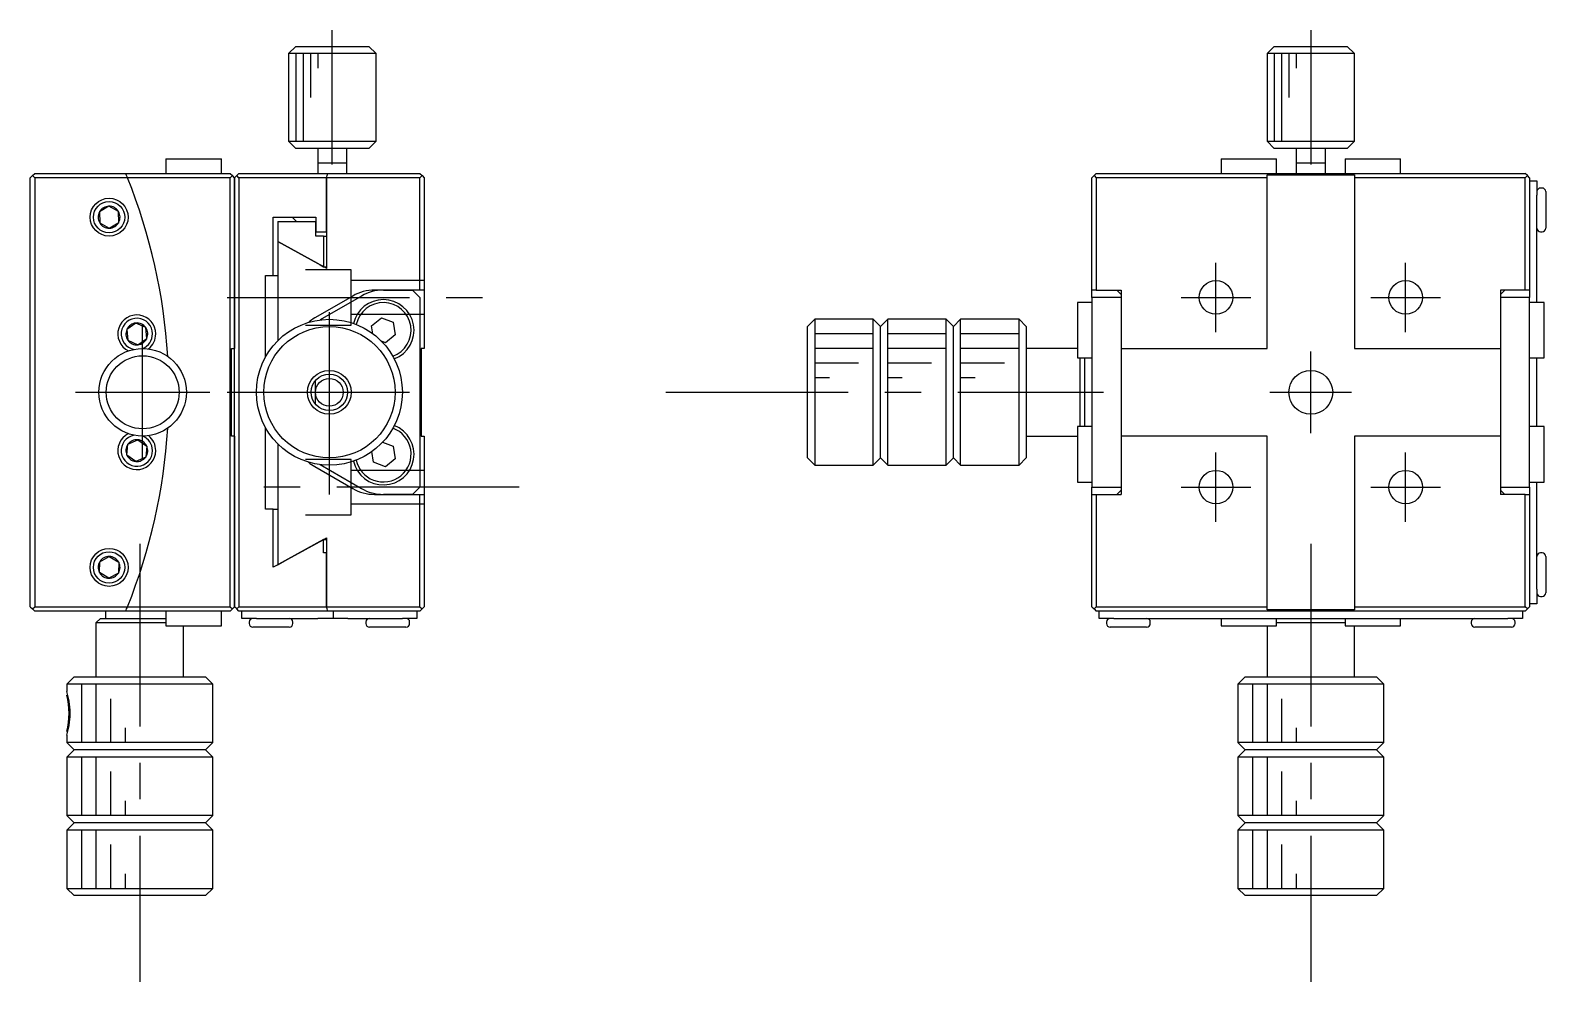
# Model space of a CAD drawing. Extents: x 121 to 369, y 0 to 182.
# Drawn here: x 265.5 to 369.4, y 69.5 to 134.7 of the extents above; entities that cross this region are included whole.
import ezdxf

# ---------------------------------------------------------------- set-up
doc = ezdxf.new("R2010")
doc.units = 0
doc.header["$LTSCALE"] = 10
doc.linetypes.add('CENTER', pattern=[2, 1.25, -0.25, 0.25, -0.25])
doc.linetypes.add('DASHED', pattern=[0.75, 0.5, -0.25])
doc.layers.get('0').update_dxf_attribs({"linetype": 'CONTINUOUS'})
doc.layers.add('CENTER', color=1, linetype='CENTER')

msp = doc.modelspace()

# ---------------------------------------------------------------- linework, layer by layer
at = {"color": 7, "linetype": 'CONTINUOUS'}
for p, q in [((283.691484, 133.605684), (283.191484, 133.105684)), ((289.191484, 133.105684), (283.191484, 133.105684)), ((283.191484, 133.105684), (283.191484, 127.105684)), ((283.691484, 133.605684), (288.691484, 133.605684)), ((289.191484, 133.105684), (288.691484, 133.605684)), ((289.191484, 127.105684), (289.191484, 133.105684)), ((350.758252, 133.605684), (350.258252, 133.105684)), ((355.170152, 133.105684), (350.258252, 133.105684)), ((350.258252, 133.105684), (350.258252, 127.105684)), ((350.758252, 133.605684), (354.851502, 133.605684)), ((354.851502, 133.605684), (355.758252, 133.605684)), ((356.258252, 133.105684), (355.170152, 133.105684)), ((356.258252, 133.105684), (355.758252, 133.605684)), ((356.258252, 127.105684), (356.258252, 133.105684)), ((283.191484, 127.105684), (283.879636, 127.105684)), ((283.191484, 127.105684), (283.691484, 126.605684)), ((283.879636, 127.105684), (289.191484, 127.105684)), ((288.691484, 126.605684), (289.191484, 127.105684)), ((350.258252, 127.105684), (356.258252, 127.105684)), ((350.258252, 127.105684), (350.758252, 126.605684)), ((355.758252, 126.605684), (356.258252, 127.105684)), ((274.791484, 125.897815), (276.04554, 125.897815)), ((274.791484, 125.897815), (274.791484, 124.897815)), ((276.04554, 125.897815), (278.591484, 125.897815)), ((278.591484, 124.897815), (278.591484, 125.897815)), ((284.264944, 126.605684), (283.691484, 126.605684)), ((288.691484, 126.605684), (284.264944, 126.605684)), ((285.191484, 126.605684), (285.191484, 125.605684)), ((287.191484, 125.600684), (287.191484, 126.605684)), ((347.108252, 125.897815), (350.908252, 125.897815)), ((347.108252, 125.897815), (347.108252, 124.897815)), ((355.758252, 126.605684), (350.758252, 126.605684)), ((350.908252, 124.897815), (350.908252, 125.897815)), ((352.258252, 126.605684), (352.258252, 125.605684)), ((354.258252, 125.605684), (354.258252, 126.605684)), ((355.608252, 125.897815), (359.408252, 125.897815)), ((355.608252, 125.897815), (355.608252, 124.897815)), ((359.408252, 124.897815), (359.408252, 125.897815)), ((265.491484, 124.597815), (265.641484, 124.747815)), ((265.641484, 124.747815), (265.791484, 124.897815)), ((265.791484, 124.597815), (265.641484, 124.747815)), ((265.791484, 124.897815), (272.032556, 124.897815)), ((272.032556, 124.897815), (279.191484, 124.897815)), ((279.191484, 124.897815), (279.341484, 124.747815)), ((279.341484, 124.747815), (279.191484, 124.597815)), ((279.491484, 124.597815), (279.341484, 124.747815)), ((279.491484, 124.597815), (279.641484, 124.747815)), ((279.641484, 124.747815), (279.791484, 124.897815)), ((279.791484, 124.597815), (279.641484, 124.747815)), ((279.791484, 124.897815), (285.891484, 124.897815)), ((286.191484, 125.605684), (285.191479, 125.605684)), ((285.191484, 125.610684), (285.191484, 125.605684)), ((285.191484, 125.605684), (285.191484, 125.600684)), ((285.191484, 125.605684), (285.191484, 124.897835)), ((285.891484, 124.897815), (292.191484, 124.897815)), ((287.191489, 125.605684), (286.191484, 125.605684)), ((287.191484, 124.897835), (287.191484, 125.610684)), ((292.191484, 124.897815), (292.341484, 124.747815)), ((292.341484, 124.747815), (292.191484, 124.597815)), ((292.341484, 124.747815), (292.491484, 124.597815)), ((338.408252, 124.747815), (338.258252, 124.597815)), ((338.558252, 124.897815), (338.408252, 124.747815)), ((338.408252, 124.747815), (338.558252, 124.597815)), ((338.558252, 124.897815), (367.958252, 124.897815)), ((350.258252, 124.797815), (356.258252, 124.797815)), ((350.258252, 124.597815), (350.258252, 124.797815)), ((354.258257, 125.605684), (352.258247, 125.605684)), ((352.258252, 125.610684), (352.258252, 125.605684)), ((352.258252, 125.605684), (352.258252, 124.897835)), ((352.258252, 125.605684), (352.258252, 125.600684)), ((354.258252, 125.605684), (354.258252, 125.610684)), ((354.258252, 124.897835), (354.258252, 125.605684)), ((354.258252, 125.600684), (354.258252, 125.605684)), ((356.258252, 124.797815), (356.258252, 124.597815)), ((368.108252, 124.747815), (367.958252, 124.897815)), ((367.958252, 124.597815), (368.108252, 124.747815)), ((368.258252, 124.597815), (368.108252, 124.747815)), ((265.491484, 95.197815), (265.491484, 124.597815)), ((272.154271, 124.597815), (265.791484, 124.597815)), ((265.791484, 124.597815), (265.791484, 95.197815)), ((279.191484, 124.597815), (272.154271, 124.597815)), ((279.191484, 95.197815), (279.191484, 124.597815)), ((279.491484, 112.897815), (279.491484, 124.597815)), ((279.491484, 124.597815), (279.491484, 112.897815)), ((285.803013, 124.597815), (279.791484, 124.597815)), ((279.791484, 124.597815), (279.791484, 95.197815)), ((285.803013, 120.897815), (285.803013, 124.597815)), ((292.191484, 124.597815), (285.803013, 124.597815)), ((285.803013, 124.597815), (285.803013, 120.897815)), ((292.191484, 116.897815), (292.191484, 124.597815)), ((292.491484, 124.597815), (292.491484, 116.897815)), ((338.258252, 116.897815), (338.258252, 124.597815)), ((338.558252, 124.597815), (338.558252, 116.897815)), ((350.258252, 124.597815), (338.558252, 124.597815)), ((350.258252, 112.897815), (350.258252, 124.597815)), ((356.258252, 124.597815), (356.258252, 112.897815)), ((367.958252, 124.597815), (356.258252, 124.597815)), ((367.958252, 116.897815), (367.958252, 124.597815)), ((368.258252, 124.597815), (368.258252, 116.897815)), ((368.258252, 124.397815), (368.758252, 124.397815)), ((368.758252, 124.397815), (368.758252, 123.397815)), ((369.108252, 123.897815), (369.008252, 123.897815)), ((369.358252, 123.647815), (369.358252, 121.147815)), ((270.87509, 122.647636), (270.234026, 122.259717)), ((271.532651, 122.286923), (270.876529, 122.647944)), ((368.758252, 116.047815), (368.758252, 123.397815)), ((270.233923, 122.258529), (270.249331, 121.5098)), ((270.907877, 121.147994), (271.548591, 121.535702)), ((271.549044, 121.537102), (271.533636, 122.285831)), ((282.139099, 117.897815), (282.139099, 121.897815)), ((282.139099, 121.897815), (283.191489, 121.897815)), ((282.454128, 121.605684), (282.454128, 120.237735)), ((282.454128, 121.605684), (285.072125, 121.605684)), ((283.191489, 121.897815), (284.491484, 121.897815)), ((283.449352, 121.897815), (283.741484, 121.605684)), ((284.491484, 121.897815), (285.072125, 121.897815)), ((285.072125, 121.897815), (285.072125, 121.605684)), ((285.072125, 121.605684), (285.072125, 120.897815)), ((285.072125, 120.897815), (285.072125, 121.605684)), ((270.250316, 121.508708), (270.906439, 121.147687)), ((285.072125, 120.897815), (285.803013, 120.897815)), ((285.072125, 120.605684), (285.072125, 120.897815)), ((285.594278, 120.605684), (285.072125, 120.605684)), ((285.594278, 120.605684), (285.594278, 118.505684)), ((285.594278, 120.605684), (285.803013, 120.605684)), ((285.803013, 120.897815), (285.803013, 118.390214)), ((369.008252, 120.897815), (369.108252, 120.897815)), ((282.454128, 120.237735), (282.454128, 113.431527)), ((285.20816, 118.719175), (282.454128, 120.237735)), ((282.454128, 120.237735), (285.20816, 118.719175)), ((285.351244, 118.640077), (285.20816, 118.719175)), ((285.20816, 118.719175), (285.351244, 118.640077)), ((285.67337, 118.461936), (285.351244, 118.640077)), ((285.351244, 118.640077), (285.594278, 118.505684)), ((285.594278, 118.505684), (285.803013, 118.505684)), ((285.803013, 118.390214), (285.67337, 118.461936)), ((281.613604, 117.897815), (282.139099, 117.897815)), ((281.613604, 112.313218), (281.613604, 117.897815)), ((282.139099, 117.897815), (282.454128, 117.897815)), ((287.591484, 116.495891), (284.991484, 114.994781)), ((288.191484, 116.495891), (285.35253, 114.856821)), ((289.691484, 116.897815), (289.091484, 116.897815)), ((289.691484, 116.897815), (291.691484, 116.897815)), ((291.691484, 116.897815), (289.691484, 116.897815)), ((292.191484, 116.397815), (291.691484, 116.897815)), ((292.191484, 116.897815), (291.691484, 116.897815)), ((292.491484, 116.897815), (292.191484, 116.897815)), ((292.191484, 116.397815), (292.191484, 103.397815)), ((292.491484, 116.897815), (292.491484, 112.897815)), ((338.258252, 116.397815), (338.258252, 116.897815)), ((338.558252, 116.897815), (338.258252, 116.897815)), ((338.258252, 116.397815), (338.258252, 103.397815)), ((340.258252, 116.397815), (338.258252, 116.397815)), ((338.558252, 116.897815), (340.258252, 116.897815)), ((340.258252, 116.597815), (339.958252, 116.897815)), ((340.258252, 116.897815), (340.258252, 112.897815)), ((366.558252, 116.897815), (366.258252, 116.597815)), ((367.958252, 116.897815), (366.258252, 116.897815)), ((366.258252, 116.897815), (366.258252, 112.897815)), ((368.258252, 116.397815), (366.258252, 116.397815)), ((368.258252, 116.897815), (367.958252, 116.897815)), ((368.258252, 116.897815), (368.258252, 116.397815)), ((368.258252, 103.397815), (368.258252, 116.397815)), ((337.258252, 116.047815), (337.258252, 112.247815)), ((338.258252, 116.047815), (337.258252, 116.047815)), ((369.258252, 116.047815), (368.258252, 116.047815)), ((369.258252, 114.730101), (369.258252, 116.047815)), ((272.717542, 114.644161), (272.10817, 114.208146)), ((273.400868, 114.335024), (272.718953, 114.644579)), ((273.474809, 113.588677), (273.401934, 114.334011)), ((288.882548, 114.457046), (289.554818, 115.002989)), ((288.969272, 113.914378), (288.882548, 114.457046)), ((289.554818, 115.002989), (290.363753, 114.693758)), ((290.363753, 114.693758), (290.500419, 113.838584)), ((319.258252, 114.897815), (318.758252, 114.397815)), ((318.758252, 109.897815), (318.758252, 114.397815)), ((319.258252, 114.897815), (319.258252, 109.897815)), ((323.258252, 114.897815), (319.258252, 114.897815)), ((323.258252, 109.897815), (323.258252, 114.897815)), ((323.758252, 114.397815), (323.258252, 114.897815)), ((324.258252, 114.897815), (323.758252, 114.397815)), ((323.758252, 109.897815), (323.758252, 114.397815)), ((324.258252, 109.897815), (324.258252, 114.897815)), ((328.258252, 114.897815), (324.258252, 114.897815)), ((328.258252, 109.897815), (328.258252, 114.897815)), ((328.758252, 114.397815), (328.258252, 114.897815)), ((329.258252, 114.897815), (328.758252, 114.397815)), ((328.758252, 109.897815), (328.758252, 114.397815)), ((329.258252, 109.897815), (329.258252, 114.897815)), ((333.258252, 114.897815), (329.258252, 114.897815)), ((333.258252, 104.897815), (333.258252, 114.897815)), ((333.758252, 114.397815), (333.258252, 114.897815)), ((333.758252, 114.397815), (333.758252, 105.397815)), ((369.258252, 112.247815), (369.258252, 114.730101)), ((272.108158, 114.206953), (272.181033, 113.46162)), ((272.1821, 113.460607), (272.864015, 113.151052)), ((272.865425, 113.151469), (273.474465, 113.587247)), ((289.828149, 113.292641), (289.567684, 113.392209)), ((290.500419, 113.838584), (289.828149, 113.292641)), ((279.291484, 112.897815), (279.491484, 112.897815)), ((279.291484, 106.897815), (279.291484, 112.897815)), ((279.491484, 106.897815), (279.491484, 112.897815)), ((292.291484, 112.897815), (292.291484, 106.897815)), ((292.491484, 112.897815), (292.291484, 112.897815)), ((337.258252, 112.897815), (333.758252, 112.897815)), ((337.258252, 112.247815), (338.258252, 112.247815)), ((337.458252, 107.547815), (337.458252, 112.247815)), ((337.758252, 112.247815), (337.758252, 107.547815)), ((340.258252, 112.897815), (350.258252, 112.897815)), ((340.258252, 112.897815), (340.258252, 106.897815)), ((356.258252, 112.897815), (366.258252, 112.897815)), ((366.258252, 112.897815), (366.258252, 106.897815)), ((368.258252, 112.247815), (369.258252, 112.247815)), ((368.758252, 107.547815), (368.758252, 112.247815)), ((285.041484, 109.897815), (285.041484, 110.710219)), ((285.041484, 109.085411), (285.041484, 109.897815)), ((318.758252, 105.397815), (318.758252, 109.897815)), ((319.258252, 109.897815), (319.258252, 104.897815)), ((323.258252, 104.897815), (323.258252, 109.897815)), ((323.758252, 105.397815), (323.758252, 109.897815)), ((324.258252, 104.897815), (324.258252, 109.897815)), ((328.258252, 104.897815), (328.258252, 109.897815)), ((328.758252, 105.397815), (328.758252, 109.897815)), ((329.258252, 104.897815), (329.258252, 109.897815)), ((281.613604, 101.897815), (281.613604, 107.482412)), ((337.258252, 107.547815), (337.258252, 103.747815)), ((338.258252, 107.547815), (337.258252, 107.547815)), ((369.258252, 107.547815), (368.258252, 107.547815)), ((369.258252, 106.230101), (369.258252, 107.547815)), ((272.108158, 105.588677), (272.181033, 106.334011)), ((272.1821, 106.335024), (272.864015, 106.644579)), ((272.865425, 106.644161), (273.474465, 106.208383)), ((273.474809, 106.206953), (273.401934, 105.46162)), ((279.491484, 106.897815), (279.291484, 106.897815)), ((279.491484, 95.197815), (279.491484, 106.897815)), ((279.491484, 106.897815), (279.491484, 95.197815)), ((282.454128, 106.364104), (282.454128, 98.076896)), ((289.634081, 106.47269), (290.363753, 106.193758)), ((290.363753, 106.193758), (290.500419, 105.338584)), ((292.291484, 106.897815), (292.491484, 106.897815)), ((292.491484, 106.897815), (292.491484, 102.897815)), ((333.758252, 106.897815), (337.258252, 106.897815)), ((350.258252, 106.897815), (340.258252, 106.897815)), ((340.258252, 106.897815), (340.258252, 102.897815)), ((350.258252, 95.197815), (350.258252, 106.897815)), ((356.258252, 106.897815), (356.258252, 95.197815)), ((366.258252, 106.897815), (356.258252, 106.897815)), ((366.258252, 106.897815), (366.258252, 102.897815)), ((369.258252, 103.747815), (369.258252, 106.230101)), ((272.717542, 105.151469), (272.10817, 105.587485)), ((273.400868, 105.460607), (272.718953, 105.151052)), ((285.35253, 104.938809), (288.191484, 103.299739)), ((289.019214, 105.101872), (288.902443, 105.832558)), ((289.828149, 104.792641), (289.019214, 105.101872)), ((290.500419, 105.338584), (289.828149, 104.792641)), ((318.758252, 105.397815), (319.258252, 104.897815)), ((323.258252, 104.897815), (323.758252, 105.397815)), ((323.758252, 105.397815), (324.258252, 104.897815)), ((328.258252, 104.897815), (328.758252, 105.397815)), ((328.758252, 105.397815), (329.258252, 104.897815)), ((333.258252, 104.897815), (333.758252, 105.397815)), ((284.991484, 104.80085), (287.591484, 103.299739)), ((319.258252, 104.897815), (323.258252, 104.897815)), ((324.258252, 104.897815), (328.258252, 104.897815)), ((329.258252, 104.897815), (333.258252, 104.897815)), ((289.091484, 102.897815), (289.691484, 102.897815)), ((291.691484, 102.897815), (289.691484, 102.897815)), ((289.691484, 102.897815), (291.691484, 102.897815)), ((291.691484, 102.897815), (292.191484, 103.397815)), ((291.691484, 102.897815), (292.191484, 102.897815)), ((292.191484, 95.197815), (292.191484, 102.897815)), ((292.191484, 102.897815), (292.491484, 102.897815)), ((292.491484, 102.897815), (292.491484, 95.197815)), ((337.258252, 103.747815), (338.258252, 103.747815)), ((338.258252, 102.897815), (338.258252, 103.397815)), ((338.258252, 103.397815), (340.258252, 103.397815)), ((338.258252, 102.897815), (338.558252, 102.897815)), ((338.258252, 95.197815), (338.258252, 102.897815)), ((338.558252, 102.897815), (338.558252, 95.197815)), ((338.558252, 102.897815), (340.258252, 102.897815)), ((339.958252, 102.897815), (340.258252, 103.197815)), ((366.258252, 103.397815), (368.258252, 103.397815)), ((366.258252, 103.197815), (366.558252, 102.897815)), ((367.958252, 102.897815), (366.258252, 102.897815)), ((367.958252, 95.197815), (367.958252, 102.897815)), ((367.958252, 102.897815), (368.258252, 102.897815)), ((368.258252, 103.747815), (369.258252, 103.747815)), ((368.258252, 103.397815), (368.258252, 102.897815)), ((368.258252, 102.897815), (368.258252, 95.197815)), ((368.758252, 96.397815), (368.758252, 103.747815)), ((282.139099, 101.897815), (281.613604, 101.897815)), ((282.139099, 97.903714), (282.139099, 101.897815)), ((282.139099, 101.897815), (282.454128, 101.897815)), ((285.594278, 99.80897), (283.135781, 98.452061)), ((283.13579, 98.452044), (285.56503, 99.792771)), ((285.56503, 99.792771), (285.634693, 99.831301)), ((285.594278, 98.897815), (285.594278, 99.80897)), ((285.594278, 99.80897), (285.803013, 99.80897)), ((285.634693, 99.831301), (285.681793, 99.857354)), ((285.681793, 99.857354), (285.803013, 99.924417)), ((285.803013, 99.924417), (285.803013, 98.897815)), ((285.803013, 98.897815), (285.594278, 98.897815)), ((285.803013, 95.197815), (285.803013, 98.897815)), ((285.803013, 98.897815), (285.803013, 95.197815)), ((369.108252, 98.897815), (369.008252, 98.897815)), ((270.233923, 97.537102), (270.249331, 98.285831)), ((270.250316, 98.286923), (270.906439, 98.647944)), ((270.907877, 98.647636), (271.548591, 98.259928)), ((271.549044, 98.258529), (271.533636, 97.5098)), ((282.366495, 98.028726), (282.139099, 97.903714)), ((282.45427, 98.076997), (282.366495, 98.028726)), ((282.454128, 98.076896), (283.13579, 98.452044)), ((282.533397, 98.120518), (282.45427, 98.076997)), ((283.135781, 98.452061), (282.533397, 98.120518)), ((369.358252, 98.647815), (369.358252, 96.147815)), ((270.87509, 97.147994), (270.234026, 97.535914)), ((271.532651, 97.508708), (270.876529, 97.147687)), ((368.758252, 96.397815), (368.758252, 95.397815)), ((369.008252, 95.897815), (369.108252, 95.897815)), ((265.491484, 95.197815), (265.641484, 95.047815)), ((265.641484, 95.047815), (265.791484, 95.197815)), ((265.791484, 94.897815), (265.641484, 95.047815)), ((265.791484, 95.197815), (272.154271, 95.197815)), ((272.032556, 94.897815), (265.791484, 94.897815)), ((270.641484, 94.897815), (270.641484, 94.397815)), ((279.191484, 94.897815), (272.032556, 94.897815)), ((272.154271, 95.197815), (279.191484, 95.197815)), ((274.791484, 94.897815), (274.791484, 93.897815)), ((278.591484, 93.897815), (278.591484, 94.897815)), ((279.191484, 95.197815), (279.341484, 95.047815)), ((279.341484, 95.047815), (279.191484, 94.897815)), ((279.341484, 95.047815), (279.491484, 95.197815)), ((279.641484, 95.047815), (279.491484, 95.197815)), ((279.641484, 95.047815), (279.791484, 95.197815)), ((279.791484, 94.897815), (279.641484, 95.047815)), ((279.791484, 95.197815), (285.803013, 95.197815)), ((285.891484, 94.897815), (279.791484, 94.897815)), ((279.991484, 94.397815), (279.991484, 94.897815)), ((285.803013, 95.197815), (292.191484, 95.197815)), ((292.191484, 94.897815), (285.891484, 94.897815)), ((286.2602, 94.897815), (286.2602, 94.397815)), ((291.991484, 94.897815), (291.991484, 94.397815)), ((292.191484, 95.197815), (292.341484, 95.047815)), ((292.341484, 95.047815), (292.191484, 94.897815)), ((292.491484, 95.197815), (292.341484, 95.047815)), ((338.258252, 95.197815), (338.408252, 95.047815)), ((338.558252, 95.197815), (338.408252, 95.047815)), ((338.408252, 95.047815), (338.558252, 94.897815)), ((338.558252, 95.197815), (350.258252, 95.197815)), ((367.958252, 94.897815), (338.558252, 94.897815)), ((338.758252, 94.397815), (338.758252, 94.897815)), ((350.258252, 94.997815), (350.258252, 95.197815)), ((356.258252, 94.997815), (350.258252, 94.997815)), ((356.258252, 95.197815), (356.258252, 94.997815)), ((356.258252, 95.197815), (367.958252, 95.197815)), ((367.758252, 94.897815), (367.758252, 94.397815)), ((368.108252, 95.047815), (367.958252, 95.197815)), ((367.958252, 94.897815), (368.108252, 95.047815)), ((368.108252, 95.047815), (368.258252, 95.197815)), ((368.758252, 95.397815), (368.258252, 95.397815)), ((270.291484, 94.397815), (269.991484, 94.097815)), ((269.991484, 94.097815), (269.991484, 90.397815)), ((274.791484, 94.097815), (269.991484, 94.097815)), ((270.291484, 94.397815), (274.791484, 94.397815)), ((274.791484, 93.897815), (276.04554, 93.897815)), ((275.991484, 90.397815), (275.991484, 93.897815)), ((276.04554, 93.897815), (278.591484, 93.897815)), ((280.991484, 94.397815), (279.991484, 94.397815)), ((280.491484, 94.147815), (280.491484, 94.047815)), ((280.790989, 93.797815), (280.741484, 93.797815)), ((283.241484, 93.797815), (280.790989, 93.797815)), ((280.991484, 94.397815), (285.190578, 94.397815)), ((283.491484, 94.047815), (283.491484, 94.147815)), ((286.155609, 94.397815), (285.190578, 94.397815)), ((286.202589, 94.397815), (286.155609, 94.397815)), ((286.2602, 94.397815), (286.202589, 94.397815)), ((287.2602, 94.397815), (286.2602, 94.397815)), ((287.2602, 94.397815), (290.991484, 94.397815)), ((288.491484, 94.147815), (288.491484, 94.047815)), ((288.790989, 93.797815), (288.741484, 93.797815)), ((291.241484, 93.797815), (288.790989, 93.797815)), ((291.991484, 94.397815), (290.991484, 94.397815)), ((291.491484, 94.047815), (291.491484, 94.147815)), ((339.758252, 94.397815), (338.758252, 94.397815)), ((339.258252, 94.147815), (339.258252, 94.047815)), ((342.008252, 93.797815), (339.508252, 93.797815)), ((339.758252, 94.397815), (366.758252, 94.397815)), ((342.258252, 94.047815), (342.258252, 94.147815)), ((347.108252, 94.397815), (347.108252, 93.897815)), ((347.108252, 93.897815), (350.908252, 93.897815)), ((350.258252, 93.897815), (350.258252, 90.397815)), ((350.908252, 93.897815), (350.908252, 94.397815)), ((355.608252, 94.097815), (350.908252, 94.097815)), ((355.608252, 94.397815), (355.608252, 93.897815)), ((355.608252, 93.897815), (359.408252, 93.897815)), ((356.258252, 90.397815), (356.258252, 93.897815)), ((359.408252, 93.897815), (359.408252, 94.397815)), ((364.258252, 94.147815), (364.258252, 94.047815)), ((367.008252, 93.797815), (364.508252, 93.797815)), ((367.758252, 94.397815), (366.758252, 94.397815)), ((367.258252, 94.047815), (367.258252, 94.147815)), ((268.491484, 90.397815), (267.991484, 89.897815)), ((268.491484, 90.397815), (277.491484, 90.397815)), ((277.991484, 89.897815), (277.491484, 90.397815)), ((348.758252, 90.397815), (348.258252, 89.897815)), ((348.758252, 90.397815), (357.758252, 90.397815)), ((358.258252, 89.897815), (357.758252, 90.397815)), ((277.991484, 89.897815), (267.991484, 89.897815)), ((267.991484, 89.897815), (267.991484, 89.39781)), ((277.991484, 85.897815), (277.991484, 89.897815)), ((358.258252, 89.897815), (348.258252, 89.897815)), ((348.258252, 89.897815), (348.258252, 85.897815)), ((358.258252, 85.897815), (358.258252, 89.897815)), ((267.991484, 86.39782), (267.991484, 85.897815)), ((277.991484, 85.897815), (267.991484, 85.897815)), ((267.991484, 85.897815), (268.491484, 85.397815)), ((268.491484, 85.397815), (267.991484, 84.897815)), ((277.491484, 85.397815), (268.491484, 85.397815)), ((277.491484, 85.397815), (277.991484, 85.897815)), ((277.991484, 84.897815), (277.491484, 85.397815)), ((353.258252, 85.897815), (348.258252, 85.897815)), ((348.258252, 85.897815), (348.758252, 85.397815)), ((348.758252, 85.397815), (348.258252, 84.897815)), ((353.258252, 85.397815), (348.758252, 85.397815)), ((358.258252, 85.897815), (353.258252, 85.897815)), ((357.758252, 85.397815), (353.258252, 85.397815)), ((357.758252, 85.397815), (358.258252, 85.897815)), ((358.258252, 84.897815), (357.758252, 85.397815)), ((277.991484, 84.897815), (267.991484, 84.897815)), ((267.991484, 84.897815), (267.991484, 80.897815)), ((277.991484, 80.897815), (277.991484, 84.897815)), ((353.258252, 84.897815), (348.258252, 84.897815)), ((348.258252, 84.897815), (348.258252, 80.897815)), ((358.258252, 84.897815), (353.258252, 84.897815)), ((358.258252, 80.897815), (358.258252, 84.897815)), ((277.991484, 80.897815), (267.991484, 80.897815)), ((267.991484, 80.897815), (268.491484, 80.397815)), ((268.491484, 80.397815), (267.991484, 79.897815)), ((277.491484, 80.397815), (268.491484, 80.397815)), ((277.491484, 80.397815), (277.991484, 80.897815)), ((277.991484, 79.897815), (277.491484, 80.397815)), ((353.258252, 80.897815), (348.258252, 80.897815)), ((348.258252, 80.897815), (348.758252, 80.397815)), ((348.758252, 80.397815), (348.258252, 79.897815)), ((353.258252, 80.397815), (348.758252, 80.397815)), ((358.258252, 80.897815), (353.258252, 80.897815)), ((357.758252, 80.397815), (353.258252, 80.397815)), ((357.758252, 80.397815), (358.258252, 80.897815)), ((358.258252, 79.897815), (357.758252, 80.397815)), ((277.991484, 79.897815), (267.991484, 79.897815)), ((267.991484, 79.897815), (267.991484, 75.897815)), ((277.991484, 75.897815), (277.991484, 79.897815)), ((353.258252, 79.897815), (348.258252, 79.897815)), ((348.258252, 79.897815), (348.258252, 75.897815)), ((358.258252, 79.897815), (353.258252, 79.897815)), ((358.258252, 75.897815), (358.258252, 79.897815)), ((267.991484, 75.897815), (277.991484, 75.897815)), ((267.991484, 75.897815), (268.491484, 75.397815)), ((277.491484, 75.397815), (277.991484, 75.897815)), ((348.258252, 75.897815), (353.258252, 75.897815)), ((348.258252, 75.897815), (348.758252, 75.397815)), ((353.258252, 75.897815), (358.258252, 75.897815)), ((357.758252, 75.397815), (358.258252, 75.897815)), ((277.491484, 75.397815), (268.491484, 75.397815)), ((353.258252, 75.397815), (348.758252, 75.397815)), ((357.758252, 75.397815), (353.258252, 75.397815))]:
    msp.add_line(p, q, dxfattribs=at)
at = {"color": 3, "linetype": 'CONTINUOUS'}
for p, q in [((283.691484, 133.105684), (283.691484, 127.105684)), ((284.191484, 133.105684), (284.191484, 127.105684)), ((284.691484, 133.105684), (284.691484, 130.105684)), ((285.191484, 133.105684), (285.191484, 132.105684)), ((350.758252, 133.105684), (350.758252, 127.105684)), ((351.258252, 133.105684), (351.258252, 127.105684)), ((351.758252, 133.105684), (351.758252, 130.105684)), ((352.258252, 133.105684), (352.258252, 132.105684)), ((323.258252, 113.897815), (319.258252, 113.897815)), ((328.258252, 113.897815), (324.258252, 113.897815)), ((333.258252, 113.897815), (329.258252, 113.897815)), ((323.258252, 112.897815), (319.258252, 112.897815)), ((328.258252, 112.897815), (324.258252, 112.897815)), ((333.258252, 112.897815), (329.258252, 112.897815)), ((322.258252, 111.897815), (319.258252, 111.897815)), ((327.258252, 111.897815), (324.258252, 111.897815)), ((332.258252, 111.897815), (329.258252, 111.897815)), ((320.258252, 110.897815), (319.258252, 110.897815)), ((325.258252, 110.897815), (324.258252, 110.897815)), ((330.258252, 110.897815), (329.258252, 110.897815)), ((268.991484, 89.897815), (268.991484, 85.897815)), ((269.991484, 89.897815), (269.991484, 85.897815)), ((349.258252, 89.897815), (349.258252, 85.897815)), ((350.258252, 89.897815), (350.258252, 85.897815)), ((270.991484, 88.897815), (270.991484, 85.897815)), ((351.258252, 88.897815), (351.258252, 85.897815)), ((271.991484, 86.897815), (271.991484, 85.897815)), ((352.258252, 86.897815), (352.258252, 85.897815)), ((268.991484, 84.897815), (268.991484, 80.897815)), ((269.991484, 84.897815), (269.991484, 80.897815)), ((349.258252, 84.897815), (349.258252, 80.897815)), ((350.258252, 84.897815), (350.258252, 80.897815)), ((270.991484, 83.897815), (270.991484, 80.897815)), ((351.258252, 83.897815), (351.258252, 80.897815)), ((271.991484, 81.897815), (271.991484, 80.897815)), ((352.258252, 81.897815), (352.258252, 80.897815)), ((268.991484, 79.897815), (268.991484, 75.897815)), ((269.991484, 79.897815), (269.991484, 75.897815)), ((349.258252, 79.897815), (349.258252, 75.897815)), ((350.258252, 79.897815), (350.258252, 75.897815)), ((270.991484, 78.897815), (270.991484, 75.897815)), ((351.258252, 78.897815), (351.258252, 75.897815)), ((271.991484, 76.897815), (271.991484, 75.897815)), ((352.258252, 76.897815), (352.258252, 75.897815))]:
    msp.add_line(p, q, dxfattribs=at)
at = {"color": 3, "linetype": 'DASHED'}
for p, q in [((287.491484, 118.297815), (284.361103, 118.297815)), ((287.491484, 116.397815), (287.491484, 118.297815)), ((292.491484, 117.547815), (287.491484, 117.547815)), ((287.491484, 114.497815), (287.491484, 116.397815)), ((284.361088, 114.497815), (287.491484, 114.497815)), ((287.491484, 115.247815), (292.491484, 115.247815)), ((281.221786, 111.39781), (281.221658, 111.39781)), ((287.491484, 105.297815), (284.361103, 105.297815)), ((287.491484, 103.397815), (287.491484, 105.297815)), ((292.491484, 104.547815), (287.491484, 104.547815)), ((287.491484, 101.497815), (287.491484, 103.397815)), ((287.491484, 102.247815), (292.491484, 102.247815)), ((284.361088, 101.497815), (287.491484, 101.497815))]:
    msp.add_line(p, q, dxfattribs=at)
at = {"color": 3, "linetype": 'CONTINUOUS'}
for centre, radius in [((270.891484, 121.897815), 1.3), ((285.991484, 109.897815), 1.5), ((270.891484, 97.897815), 1.3)]:
    msp.add_circle(centre, radius, dxfattribs=at)
at = {"color": 7, "linetype": 'CONTINUOUS'}
for centre, radius in [((270.891484, 121.897815), 1.075), ((346.758252, 116.397815), 1.15), ((359.758252, 116.397815), 1.15), ((285.991484, 109.897815), 5), ((285.991484, 109.897815), 4.5), ((273.191484, 109.897815), 3), ((273.191484, 109.897815), 2.5), ((285.991484, 109.897815), 1.25), ((353.258252, 109.897815), 1.5), ((285.991484, 109.897815), 0.95), ((346.758252, 103.397815), 1.15), ((359.758252, 103.397815), 1.15), ((270.891484, 97.897815), 1.075)]:
    msp.add_circle(centre, radius, dxfattribs=at)
for centre, radius, start, end in [((235.491484, 109.897815), 39.5, 21.848392, 22.318002), ((235.491484, 109.897815), 39.5, 21.848392, 22.318002), ((235.491484, 139.597815), 52.5, 343.39845, 343.739795), ((235.491484, 139.597815), 52.5, 343.39845, 343.739795), ((235.491484, 109.897815), 39.5, 3.563975, 21.848392), ((235.491484, 109.897815), 39.5, 3.563975, 21.848392), ((369.008252, 123.647815), 0.25, 90, 180), ((369.108252, 123.647815), 0.25, 0, 90), ((270.891484, 121.897815), 0.75, 91.252466, 151.181908), ((270.891484, 121.897815), 0.75, 31.252466, 91.142132), ((270.891484, 121.897815), 0.75, 151.252466, 211.142132), ((270.891484, 121.897815), 0.75, 271.252466, 331.142132), ((270.891484, 121.897815), 0.75, 331.252466, 31.142132), ((270.891484, 121.897815), 0.75, 211.252466, 271.142132), ((369.008252, 121.147815), 0.25, 180, 270), ((369.108252, 121.147815), 0.25, 270, 0), ((289.091484, 113.897815), 3, 90, 120), ((289.691484, 113.897815), 3, 90, 120), ((289.691484, 114.147815), 2.1, 90, 167.099247), ((289.691484, 114.147815), 1.9, 290.014472, 167.900634), ((289.691484, 114.147815), 2.1, 290.81586, 90), ((272.791484, 113.897815), 1.075, 0, 259.893019), ((272.791484, 113.897815), 0.75, 95.657912, 155.587353), ((272.791484, 113.897815), 0.75, 35.657912, 95.547577), ((272.791484, 113.897815), 0.75, 335.657912, 35.547577), ((286.491484, 112.396705), 3, 120, 130.247496), ((272.791484, 113.897815), 0.75, 155.657912, 215.547577), ((272.791484, 113.897815), 0.75, 215.657912, 275.547577), ((272.791484, 113.897815), 0.75, 275.657912, 335.547577), ((272.791484, 113.897815), 1.075, 291.528167, 0), ((235.491484, 109.897815), 39.5, 338.151608, 356.436025), ((235.491484, 109.897815), 39.5, 338.151608, 356.436025), ((289.691484, 105.647815), 2.1, 192.900753, 69.18414), ((289.691484, 105.647815), 1.9, 249.079678, 69.985528), ((272.791484, 105.897815), 1.075, 100.106981, 0), ((272.791484, 105.897815), 0.75, 144.452423, 204.342088), ((272.791484, 105.897815), 0.75, 84.452423, 144.342088), ((272.791484, 105.897815), 0.75, 24.452423, 84.342088), ((272.791484, 105.897815), 1.075, 0, 68.471833), ((272.791484, 105.897815), 0.75, 324.452423, 24.342088), ((272.791484, 105.897815), 0.75, 204.412647, 264.342088), ((272.791484, 105.897815), 0.75, 264.452423, 324.342088), ((286.491484, 107.398926), 3, 229.752504, 240), ((289.691484, 105.647815), 1.9, 192.099366, 249.079678), ((289.091484, 105.897815), 3, 240, 270), ((289.691484, 105.897815), 3, 240, 270), ((369.008252, 98.647815), 0.25, 90, 180), ((369.108252, 98.647815), 0.25, 0, 90), ((270.891484, 97.897815), 0.75, 148.857868, 208.747534), ((270.891484, 97.897815), 0.75, 88.857868, 148.747534), ((270.891484, 97.897815), 0.75, 28.857868, 88.747534), ((270.891484, 97.897815), 0.75, 328.857868, 28.747534), ((270.891484, 97.897815), 0.75, 208.818092, 268.747534), ((270.891484, 97.897815), 0.75, 268.857868, 328.747534), ((369.008252, 96.147815), 0.25, 180, 270), ((369.108252, 96.147815), 0.25, 270, 0), ((235.491484, 109.897815), 39.5, 337.681998, 338.151608), ((235.491484, 109.897815), 39.5, 337.681998, 338.151608), ((235.491484, 80.197815), 52.5, 16.260205, 16.60155), ((235.491484, 80.197815), 52.5, 16.260205, 16.60155), ((280.741484, 94.147815), 0.25, 90, 180), ((280.741484, 94.047815), 0.25, 180, 270), ((283.241484, 94.147815), 0.25, 0, 90), ((283.241484, 94.047815), 0.25, 270, 0), ((288.741484, 94.147815), 0.25, 90, 180), ((288.741484, 94.047815), 0.25, 180, 270), ((291.241484, 94.147815), 0.25, 0, 90), ((291.241484, 94.047815), 0.25, 270, 0), ((339.508252, 94.147815), 0.25, 90, 180), ((339.508252, 94.047815), 0.25, 180, 270), ((342.008252, 94.147815), 0.25, 0, 90), ((342.008252, 94.047815), 0.25, 270, 0), ((364.508252, 94.147815), 0.25, 90, 180), ((364.508252, 94.047815), 0.25, 180, 270), ((367.008252, 94.147815), 0.25, 0, 90), ((367.008252, 94.047815), 0.25, 270, 0), ((263.14977, 87.897815), 5.000469, 345.523876, 14.476124)]:
    msp.add_arc(centre, radius, start, end, dxfattribs=at)
at = {"color": 3, "linetype": 'CONTINUOUS'}
for centre, start, end in [((272.791484, 113.897815), 0, 243.569263), ((272.791484, 113.897815), 307.851923, 0), ((272.791484, 105.897815), 116.430737, 0), ((272.791484, 105.897815), 0, 52.148077)]:
    msp.add_arc(centre, 1.3, start, end, dxfattribs=at)
at = {"color": 3, "linetype": 'DASHED'}
for centre, radius, start, end in [((263.026507, 87.867833), 5.195366, 0.330654, 17.126889), ((263.023744, 87.928222), 5.198131, 342.87761, 359.664847)]:
    msp.add_arc(centre, radius, start, end, dxfattribs=at)
at = {"layer": 'CENTER', "color": 1, "linetype": 'CENTER'}
for p, q in [((286.191484, 125.505684), (286.191484, 134.705684)), ((353.258252, 134.705684), (353.258252, 125.505684)), ((346.758252, 114.017815), (346.758252, 118.777815)), ((359.758252, 114.017815), (359.758252, 118.777815)), ((278.991484, 116.397815), (298.991484, 116.397815)), ((285.991484, 102.897815), (285.991484, 116.897815)), ((344.378252, 116.397815), (349.138252, 116.397815)), ((357.378252, 116.397815), (362.138252, 116.397815)), ((273.191484, 105.297815), (273.191484, 114.497815)), ((353.258252, 107.097815), (353.258252, 112.697815)), ((268.591484, 109.897815), (277.791484, 109.897815)), ((278.991484, 109.897815), (292.991484, 109.897815)), ((309.058252, 109.897815), (339.058252, 109.897815)), ((350.458252, 109.897815), (356.058252, 109.897815)), ((346.758252, 101.017815), (346.758252, 105.777815)), ((359.758252, 101.017815), (359.758252, 105.777815)), ((298.991484, 103.397815), (278.991484, 103.397815)), ((344.378252, 103.397815), (349.138252, 103.397815)), ((357.378252, 103.397815), (362.138252, 103.397815)), ((272.991484, 99.501749), (272.991484, 69.501749)), ((353.258252, 99.501749), (353.258252, 69.501749))]:
    msp.add_line(p, q, dxfattribs=at)

doc.saveas('drawing.dxf')
